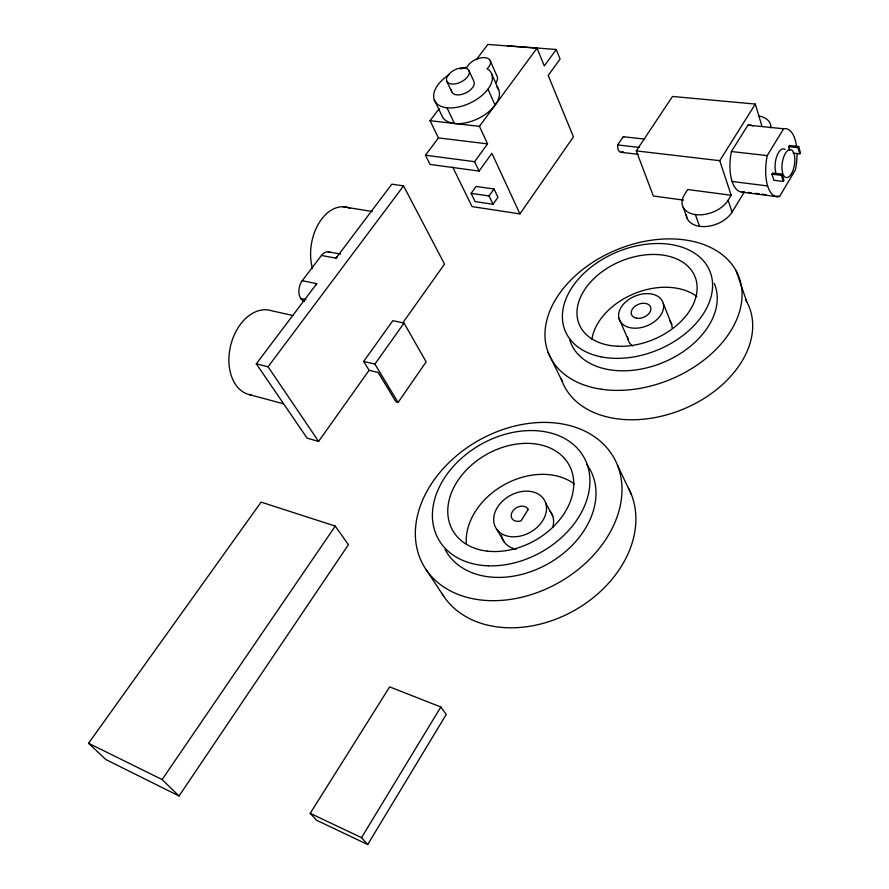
<?xml version="1.0" encoding="UTF-8"?>
<svg xmlns="http://www.w3.org/2000/svg" width="889" height="889" viewBox="0 0 889 889"><rect width="100%" height="100%" fill="white"/><g stroke="black" fill="none" stroke-linecap="round" stroke-linejoin="round"><path stroke-width="1.33" d="M644.725 139.117L623.222 136.717L617.677 144.94L617.611 146.129A7.912 4.112 -82.4 0 0 623.067 151.386M776.886 196.091L779.586 196.436L795.433 169.821A35.327 15.546 -81.3 0 0 797.022 154.019M783.242 181.434L783.942 180.278L782.12 174.133L772.674 172.999L771.974 174.155L773.83 180.278L783.242 181.434L781.42 175.289L782.12 174.133M793.044 153.097L799.744 153.841L800.422 152.708L798.678 146.529L789.276 145.518L788.587 146.652L789.654 150.341M799.744 153.841L797.989 147.663L798.678 146.529M367.702 844.55L446.245 714.445L440.844 706.988L389.671 686.875L310.205 813.357L316.562 820.236L367.702 844.55L361.523 837.649L310.205 813.357M361.523 837.649L440.844 706.988M779.586 196.436A35.304 15.513 -81.3 0 1 767.24 155.586L783.609 128.772A35.327 15.546 -81.3 0 1 796.555 146.652M686.286 215.016A24.97 16.102 -20 0 0 705.666 226.528A24.97 16.102 -20 0 0 732.069 212.104L744.404 191.902A34.782 15.902 -81.6 0 1 731.391 151.541L747.916 125.16L783.609 128.772M731.18 195.247L687.697 189.535L684.597 194.435A25.148 16.08 -20.1 0 0 695.565 214.616A25.148 16.08 -20.1 0 0 728.113 200.236L731.18 195.247L719.746 160.676L755.306 104.08L672.495 96.457L636.302 150.886L653.337 196.002L683.608 200.114M179.045 795.988L348.421 544.701L335.264 526.099L261.11 502.118L88.578 743.271L105.902 759.584L179.045 795.988L162.12 779.553L88.578 743.271M162.12 779.553L335.264 526.099M398.083 402.439L426.142 361.845L404.039 323.063L392.827 320.662L363.679 361.445L369.091 370.302L378.192 372.491L396.016 401.917L398.083 402.439L374.902 364.112L363.679 361.445M452.657 166.943L472.048 206.604L519.932 213.905L573.438 136.85L548.213 75.443L560.081 59.03L556.258 49.484L507.486 45.795M493.028 204.27L497.951 197.314L494.04 189.013L476.082 186.446L471.114 193.346L475.115 201.592L493.028 204.27L489.083 195.98L471.114 193.346M304.294 301.493A12.635 8.49 -78.7 0 1 298.937 292.914A12.635 8.49 -78.7 0 1 302.249 280.702L316.773 283.658L256.299 363.812L307.105 438.155L318.584 441.411L369.091 370.302M402.806 322.84L444.522 264.111L403.562 185.901L391.816 184.167L335.975 258.199L321.462 255.454L302.249 280.702M374.902 364.112L404.039 323.063M489.083 195.98L494.04 189.013M479.071 171.066L474.626 161.687L487.572 143.896L438.455 137.895L425.464 155.231L430.076 164.432L479.071 171.066L491.917 153.308L519.932 213.905M556.258 49.484L544.301 65.93L537.012 48.173L487.861 44.45L476.293 59.696M439.133 108.702L430.043 120.693L479.46 126.349L537.012 48.173M256.299 363.812L268.067 366.779L403.562 185.901M788.587 146.652L797.989 147.663M731.391 151.541L767.24 155.586M617.677 144.94L639.202 147.43M636.302 150.886L719.746 160.676M620.889 152.275L638.324 154.353M771.974 174.155L781.42 175.289M732.091 181.489L767.651 185.945M748.46 192.424L751.172 192.769M755.228 193.291L759.295 193.813M761.995 194.169L766.051 194.691M741.915 192.124L777.153 196.691M425.464 155.231L474.626 161.687M342.998 206.737L372.469 211.526M327.763 251.72L340.443 254.076M300.693 298.448L305.96 299.571M293.159 315.562L271.745 310.794A43.394 29.893 -76 0 0 230.595 345.765A43.394 29.893 -76 0 0 251.543 395.016M248.998 394.516L283.458 403.784M623.222 136.717L623.811 136.928M268.067 366.779L318.584 441.411M425.92 569.349L443.655 596.186M496.84 529.411L504.363 542.201M545.646 502.907A27.97 20.936 -29.5 0 1 513.186 536.812A27.97 20.936 -29.5 0 1 501.452 502.207A27.97 20.936 -29.5 0 1 545.646 502.907L552.714 515.953M430.043 120.693L438.455 137.895M548.091 352.355L562.104 381.192M434.243 99.735L441.755 115.381A31.248 17.702 -25.8 0 0 479.504 117.893A31.248 17.702 -25.8 0 0 496.74 86.655M617.511 465.336A109.369 81.61 -29.5 0 1 495.306 600.664A109.369 81.61 -29.5 0 1 443.189 468.614A109.369 81.61 -29.5 0 1 617.511 465.336L631.301 494.351M446.967 107.747L454.457 123.482M446.667 81.01L451.723 91.789M479.46 126.349L487.572 143.896M469.07 70.798A12.324 6.812 -25.9 0 1 454.49 83.988A12.324 6.812 -25.9 0 1 450.09 73.02A12.324 6.812 -25.9 0 1 469.07 70.798L474.004 81.655A12.246 6.834 -25.9 0 1 463.891 93.745A12.246 6.834 -25.9 0 1 451.479 89.956M487.95 89.144L495.095 105.102M491.584 73.654L498.629 89.589M490.228 60.696L497.218 76.598A12.813 7.179 -25.4 0 1 495.773 82.855M618.888 318.084L627.912 339.087M663.283 303.427A23.447 16.002 -22.4 0 1 633.524 328.163A23.447 16.002 -22.4 0 1 626.567 301.171A23.447 16.002 -22.4 0 1 663.283 303.427L671.751 324.752M683.23 207.37L687.464 219.05M695.365 214.582L699.543 226.317M736.203 270.978L746.771 301.771M728.113 200.236L732.069 212.104M755.306 104.08L761.906 126.06M449.434 74.409A31.526 17.602 -25.9 0 0 437.021 103.835A31.526 17.602 -25.9 0 0 476.86 99.279A31.526 17.602 -25.9 0 0 488.85 69.898L487.005 68.842L488.75 66.953A12.924 7.134 -25.4 0 0 484.883 57.629A12.924 7.134 -25.4 0 0 468.27 65.186L467.125 67.108L464.069 67.731A31.526 17.602 -25.9 0 0 460.28 68.975M312.472 268.511A41.794 27.537 -80.2 0 1 319.284 222.55A41.794 27.537 -80.2 0 1 350.022 208.304M335.975 258.199A12.613 8.279 -79.6 0 1 337.231 256.765M321.462 255.454A12.524 8.312 -79.6 0 1 329.897 252.109M315.651 285.391A12.724 8.457 -78.6 0 1 316.773 283.658M745.46 299.482A100.646 70.309 -22.1 0 1 684.997 408.407A100.646 70.309 -22.1 0 1 561.248 378.747M714.234 283.402A77.654 53.096 -22.4 0 1 661.138 363.29A77.654 53.096 -22.4 0 1 569.782 340.109M591.874 339.442A61.308 42.505 -22.2 0 1 634.379 293.592A61.308 42.505 -22.2 0 1 696.865 296.526M669.95 320.962A23.125 16.035 -22.2 0 1 672.117 327.952M632.646 346.01A23.125 16.035 -22.2 0 1 627.623 336.987M628.512 488.283A107.113 81.532 -29.5 0 1 574.638 610.299A107.113 81.532 -29.5 0 1 442.222 593.941M586.607 464.28A82.755 61.719 -29.5 0 1 550.747 562.226A82.755 61.719 -29.5 0 1 445.067 549.424M550.091 511.164A27.703 20.925 -29.5 0 1 552.702 527.466M516.198 549.191A27.703 20.925 -29.5 0 1 501.407 535.156M466.325 543.968A65.275 49.328 -29.5 0 1 504.285 484.705A65.275 49.328 -29.5 0 1 574.294 483.972M747.916 125.16A34.804 15.935 -81.5 0 1 752.783 125.871M775.808 172.41A14.124 6.212 -81.3 0 1 777.142 155.386A14.124 6.212 -81.3 0 1 785.054 149.452M758.439 115.981A24.67 15.146 -19.1 0 1 770.907 127.794M528.155 509.453L521.154 520.765L519.821 521.176A9.323 6.979 -29.5 0 1 512.408 511.575A9.323 6.979 -29.5 0 1 527.655 508.519L528.155 509.453M601.142 356.856A78.276 53.04 -22.5 0 0 712.578 284.313A78.276 53.04 -22.5 0 0 598.697 261.666A78.276 53.04 -22.5 0 0 601.142 356.856M601.431 389.249A102.613 70.187 -22.4 0 0 741.748 288.703A102.613 70.187 -22.4 0 0 587.351 266.011A102.613 70.187 -22.4 0 0 601.431 389.249M617.666 346.243A62.608 42.405 -22.5 0 0 695.998 279.579A62.608 42.405 -22.5 0 0 597.508 275.334A62.608 42.405 -22.5 0 0 617.666 346.243M636.48 318.195A10.257 7.001 -22.4 0 0 650.881 308.494A10.257 7.001 -22.4 0 0 635.757 305.727A10.257 7.001 -22.4 0 0 636.48 318.195M488.372 565.815A83.477 61.73 -29.5 0 0 587.851 466.558A83.477 61.73 -29.5 0 0 457.279 462.247A83.477 61.73 -29.5 0 0 488.372 565.815M487.228 551.124A66.764 49.362 -29.5 0 0 573.116 476.482A66.764 49.362 -29.5 0 0 471.915 464.736A66.764 49.362 -29.5 0 0 487.228 551.124M791.343 173.922A14.168 6.179 -81.3 0 0 791.921 150.208A14.168 6.179 -81.3 0 0 781.942 166.654A14.168 6.179 -81.3 0 0 791.343 173.922"/></g></svg>
